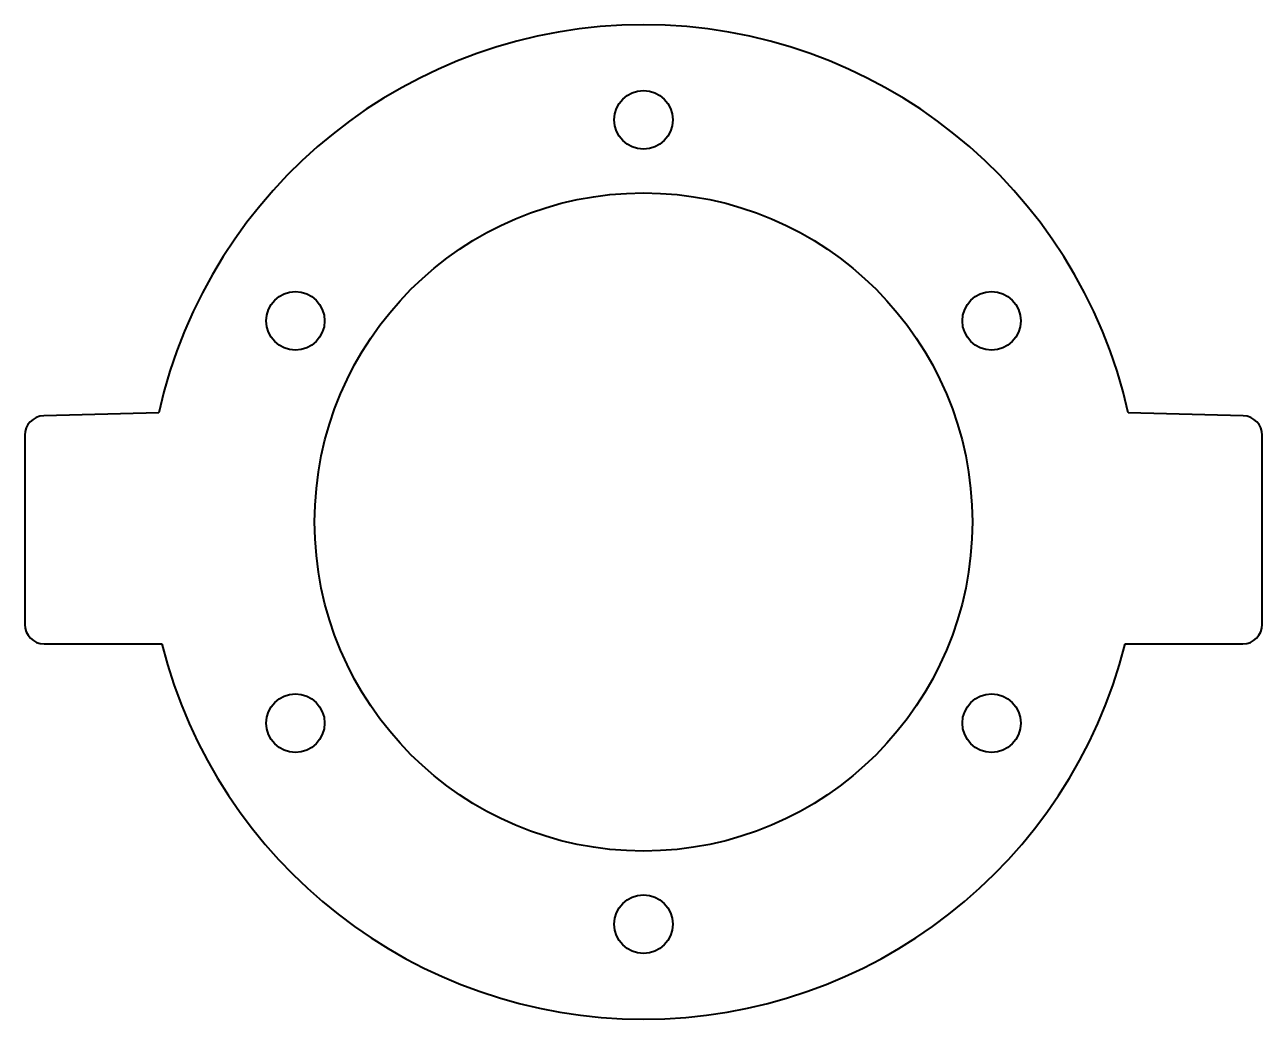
# Model space of a CAD drawing. Header units: millimetres. Extents: x -127 to 127, y -102 to 102.
import ezdxf

# ---------------------------------------------------------------- set-up
doc = ezdxf.new("R2010")
doc.units = ezdxf.units.MM
doc.layers.add('ModelSketch_Visible', color=7, linetype='Continuous', lineweight=40)

msp = doc.modelspace()

# ---------------------------------------------------------------- linework, layer by layer
at = {"layer": 'ModelSketch_Visible'}
for p, q in [((-99.51, 22.39), (-123.1, 21.78)), ((123.1, 21.78), (99.51, 22.39)), ((-127, 17.78), (-127, 0)), ((127, 0), (127, 17.78)), ((-127, 0), (-127, -21)), ((127, -21), (127, 0)), ((-123, -25), (-98.89, -25)), ((98.89, -25), (123, -25))]:
    msp.add_line(p, q, dxfattribs=at)
for centre, radius in [((0, 82.5), 6), ((0, 0), 67.5), ((-71.45, 41.25), 6), ((71.45, 41.25), 6), ((-71.45, -41.25), 6), ((71.45, -41.25), 6), ((0, -82.5), 6)]:
    msp.add_circle(centre, radius, dxfattribs=at)
for centre, radius, start, end in [((0, 0), 102, 12.6827, 167.3173), ((-123, 17.78), 4, 91.5, 180), ((123, 17.78), 4, 0, 88.5), ((-123, -21), 4, 180, 270), ((123, -21), 4, 270, 0), ((0, 0), 102, 194.1876, 345.8124)]:
    msp.add_arc(centre, radius, start, end, dxfattribs=at)

doc.saveas('drawing.dxf')
